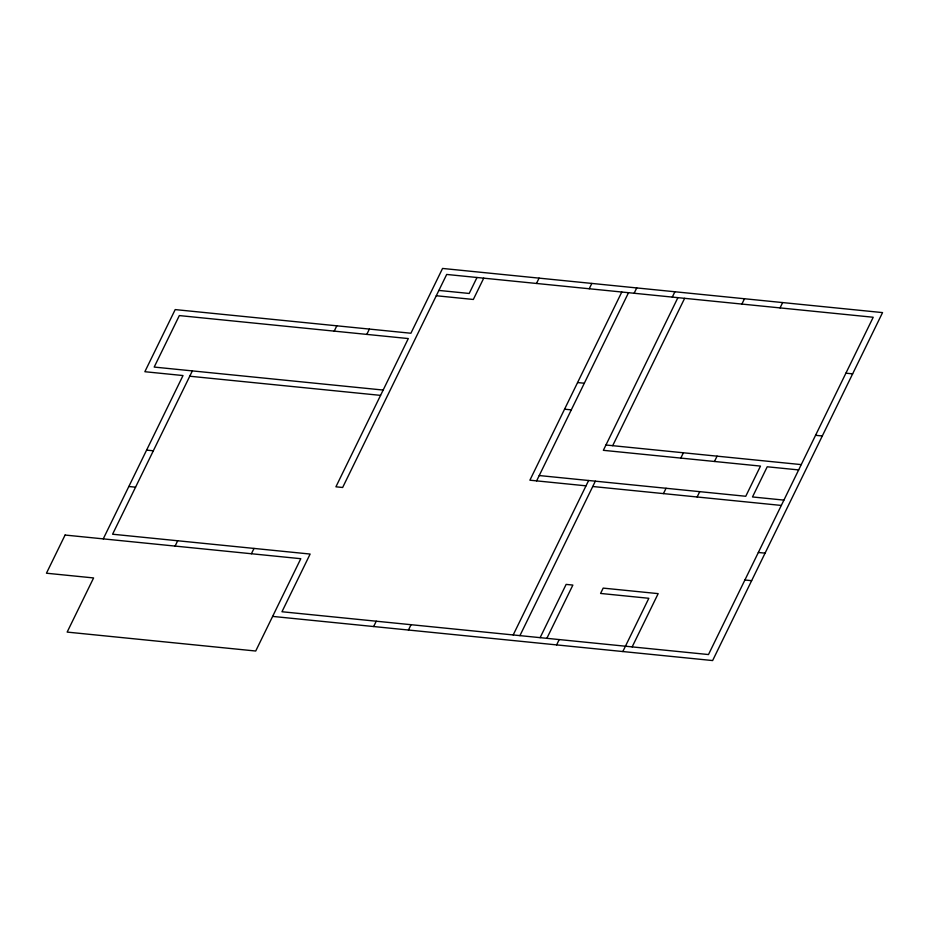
<?xml version="1.0" encoding="UTF-8"?>
<svg xmlns="http://www.w3.org/2000/svg" width="929" height="929" viewBox="0 0 929 929"><rect width="100%" height="100%" fill="white"/><g stroke="black" fill="none" stroke-linecap="round" stroke-linejoin="round"><path stroke-width="1.39" d="M103.258 538.878L183.013 375.548L144.854 371.716L175.198 309.589L410.908 333.244L442.552 268.446L882.55 312.597L712.624 660.554L272.627 616.403M192.349 370.903L112.583 534.221L310.135 554.056L281.963 611.746L708.49 654.55L873.214 317.253L446.686 274.45L342.65 487.481L335.915 486.808L408.307 338.562L179.332 315.581L154.191 367.071L383.166 390.052M175.093 546.089L177.694 540.759M334.219 331.13L336.821 325.812M251.411 553.742L254.012 548.424M366.781 334.405L369.382 329.075M476.995 277.492L469.191 293.459L438.883 290.429M483.73 278.166L473.325 299.463L436.282 295.747M536.486 283.461L539.075 278.131M373.644 626.541L376.245 621.211M408.446 630.025L411.048 624.706M589.23 288.756L591.831 283.426M621.791 292.02L529.89 480.2L586.013 485.832M536.625 480.874L628.527 292.693M634.135 293.262L636.737 287.932M672.294 297.094L674.895 291.764M513.191 634.948L588.614 480.502M677.903 297.652L603.351 450.321L760.491 466.091L745.755 496.272L539.226 475.543M519.926 635.633L595.35 481.176M612.687 445.676L684.638 298.325M540.121 637.654L566.133 584.399L572.868 585.073L546.856 638.328M556.61 644.9L559.212 639.57M741.888 304.073L744.489 298.743M663.457 493.601L666.058 488.282M680.794 458.102L683.396 452.771M780.046 307.905L782.648 302.575M697.133 496.98L699.734 491.662M714.471 461.481L717.072 456.151M622.836 651.543L648.837 598.288L600.575 593.445L603.176 588.115L658.173 593.631L632.161 646.898M845.901 373.179L852.636 373.853M577.571 382.562L584.306 383.236M564.565 409.19L571.3 409.863M815.557 435.306L822.293 435.98M189.748 376.222L380.565 395.371M605.952 445.003L801.262 464.605M798.661 469.923L767.226 466.776L752.49 496.957L783.913 500.104M592.748 486.506L781.312 505.434M146.596 450.112L153.331 450.786M128.829 486.506L135.564 487.179M758.343 552.476L765.078 553.15M744.907 579.998L751.642 580.671M65.088 535.046L46.45 573.216L93.597 577.943L67.155 632.092L255.719 651.02L300.799 558.701L65.088 535.046"/></g></svg>
